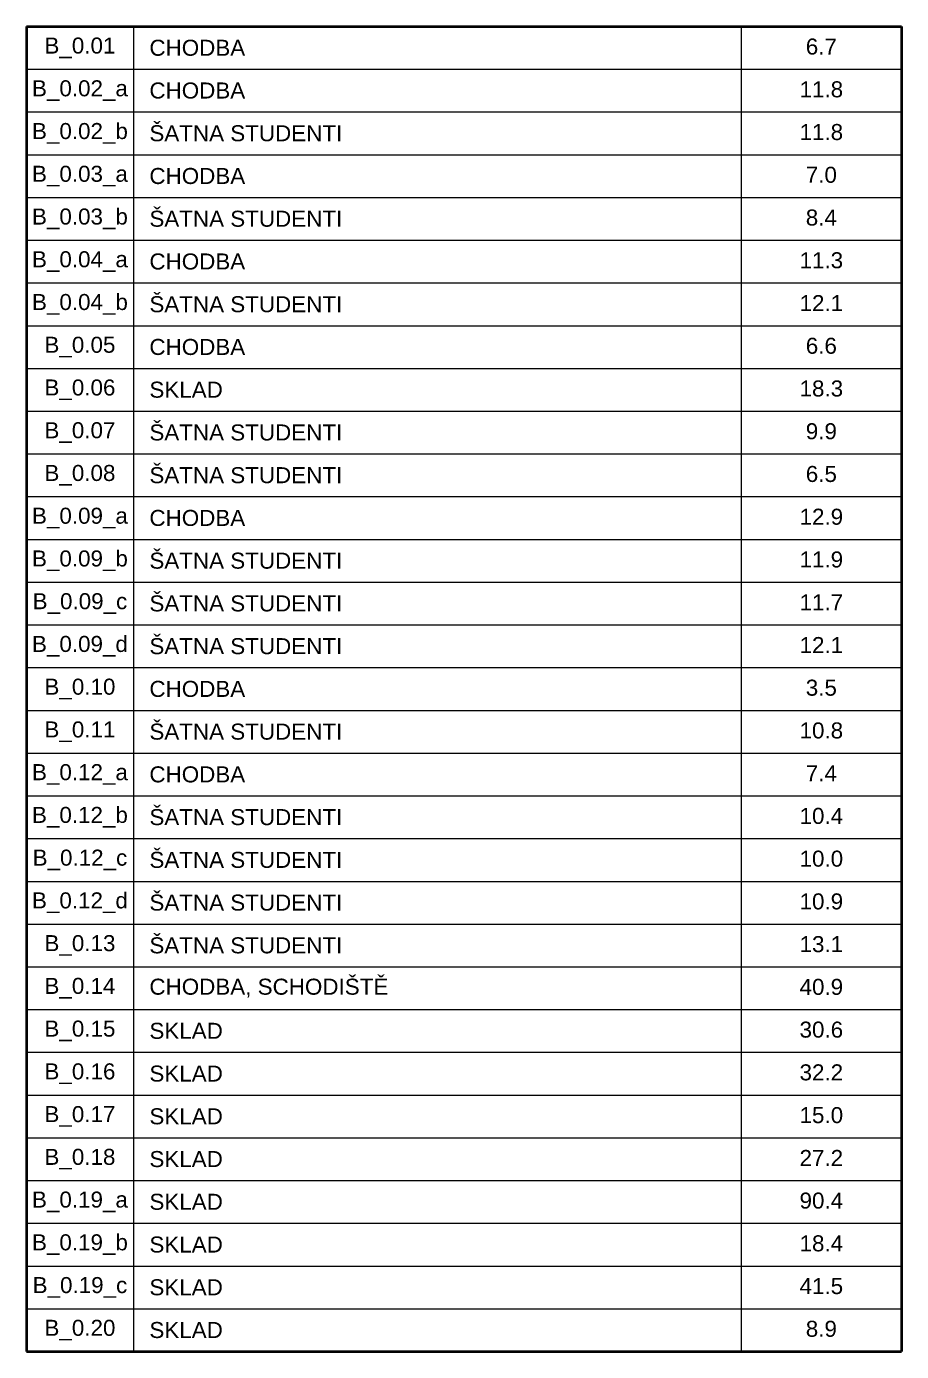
# Model space of a CAD drawing. Header units: millimetres. Extents: x 89194 to 559352, y -753138 to -204019.
# Drawn here: x 364105 to 369562, y -359999 to -351734 of the extents above; entities that cross this region are included whole.
import ezdxf

# ---------------------------------------------------------------- set-up
doc = ezdxf.new("R2010")
doc.units = ezdxf.units.MM
doc.header["$LTSCALE"] = 400
for name, color, linetype, lineweight in [('RG_popisy', 11, 'Continuous', 9), ('RG_tabulky', 7, 'Continuous', 5), ('RG_tabulky tlustá', 7, 'Continuous', 40)]:
    doc.layers.add(name, color=color, linetype=linetype, lineweight=lineweight)
doc.styles.add('Arial 100', font='Arial.ttf', dxfattribs={"height": 100})

msp = doc.modelspace()

# ---------------------------------------------------------------- linework, layer by layer
at = {"layer": 'RG_tabulky'}
for p, q in [((364771.3, -351733.6), (364771.3, -359999.4)), ((368562.4, -351733.6), (368562.4, -359999.4)), ((364104.7, -352000.2), (369562.4, -352000.2)), ((364104.7, -352266.9), (369562.4, -352266.9)), ((364104.7, -352533.5), (369562.4, -352533.5)), ((364104.7, -352800.2), (369562.4, -352800.2)), ((364104.7, -353066.8), (369562.4, -353066.8)), ((364104.7, -353333.4), (369562.4, -353333.4)), ((364104.7, -353600.1), (369562.4, -353600.1)), ((364104.7, -353866.7), (369562.4, -353866.7)), ((364104.7, -354133.4), (369562.4, -354133.4)), ((364104.7, -354400), (369562.4, -354400)), ((364104.7, -354666.6), (369562.4, -354666.6)), ((364104.7, -354933.3), (369562.4, -354933.3)), ((364104.7, -355199.9), (369562.4, -355199.9)), ((364104.7, -355466.6), (369562.4, -355466.6)), ((364104.7, -355733.2), (369562.4, -355733.2)), ((364104.7, -355999.8), (369562.4, -355999.8)), ((364104.7, -356266.5), (369562.4, -356266.5)), ((364104.7, -356533.1), (369562.4, -356533.1)), ((364104.7, -356799.8), (369562.4, -356799.8)), ((364104.7, -357066.4), (369562.4, -357066.4)), ((364104.7, -357333), (369562.4, -357333)), ((364104.7, -357599.7), (369562.4, -357599.7)), ((364104.7, -357866.3), (369562.4, -357866.3)), ((364104.7, -358133), (369562.4, -358133)), ((364104.7, -358399.6), (369562.4, -358399.6)), ((364104.7, -358666.2), (369562.4, -358666.2)), ((364104.7, -358932.9), (369562.4, -358932.9)), ((364104.7, -359199.5), (369562.4, -359199.5)), ((364104.7, -359466.2), (369562.4, -359466.2)), ((364104.7, -359732.8), (369562.4, -359732.8))]:
    msp.add_line(p, q, dxfattribs=at)
at = {"layer": 'RG_tabulky tlustá'}
for p, q in [((364104.7, -351733.6), (364104.7, -359999.4)), ((364104.7, -351733.6), (369562.4, -351733.6)), ((364104.7, -359999.4), (369562.4, -359999.4))]:
    msp.add_line(p, q, dxfattribs=at)
msp.add_lwpolyline([(369562.4, -351733.6), (369562.4, -359999.4)], dxfattribs=at)

# ---------------------------------------------------------------- texts
at = {"layer": 'RG_popisy', "char_height": 99.99, "style": 'Arial 100'}
for s, insert, width, attachment_point in [('B_0.01', (364438, -351866.9), 999.9, 5), ('CHODBA', (364871.3, -351866.9), 2233.11, 4), ('6.7 ', (369062.4, -351859.4), 999.914, 5), ('B_0.02_a', (364438, -352133.6), 999.9, 5), ('CHODBA', (364871.3, -352133.6), 2233.11, 4), ('11.8 ', (369062.4, -352126.1), 999.914, 5), ('B_0.02_b', (364438, -352400.2), 999.9, 5), ('ŠATNA STUDENTI', (364871.3, -352400.2), 2233.11, 4), ('11.8 ', (369062.4, -352392.7), 999.914, 5), ('B_0.03_a', (364438, -352666.8), 999.9, 5), ('CHODBA', (364871.3, -352666.8), 2677.668, 4), ('7.0 ', (369062.4, -352659.3), 999.914, 5), ('B_0.03_b', (364438, -352933.5), 999.9, 5), ('ŠATNA STUDENTI', (364871.3, -352933.5), 2233.11, 4), ('8.4 ', (369062.4, -352926), 999.914, 5), ('B_0.04_a', (364438, -353200.1), 999.9, 5), ('CHODBA', (364871.3, -353200.1), 2233.11, 4), ('11.3 ', (369062.4, -353192.6), 999.914, 5), ('B_0.04_b', (364438, -353466.8), 999.9, 5), ('ŠATNA STUDENTI', (364871.3, -353466.8), 2233.11, 4), ('12.1 ', (369062.4, -353459.3), 999.914, 5), ('B_0.05', (364438, -353733.4), 999.9, 5), ('CHODBA', (364871.3, -353733.4), 2233.11, 4), ('6.6 ', (369062.4, -353725.9), 999.914, 5), ('B_0.06', (364438, -354000), 999.9, 5), ('18.3 ', (369062.4, -353992.5), 999.914, 5), ('SKLAD', (364871.3, -354000), 2677.668, 4), ('ŠATNA STUDENTI', (364871.3, -354266.7), 2233.11, 4), ('B_0.07', (364438, -354266.7), 999.9, 5), ('9.9 ', (369062.4, -354259.2), 999.914, 5), ('B_0.08', (364438, -354533.3), 999.9, 5), ('ŠATNA STUDENTI', (364871.3, -354533.3), 2233.11, 4), ('6.5 ', (369062.4, -354525.8), 999.914, 5), ('B_0.09_a', (364438, -354800), 999.9, 5), ('CHODBA', (364871.3, -354800), 2233.11, 4), ('12.9 ', (369062.4, -354792.5), 999.914, 5), ('B_0.09_b', (364438, -355066.6), 999.9, 5), ('ŠATNA STUDENTI', (364871.3, -355066.6), 2233.11, 4), ('11.9 ', (369062.4, -355059.1), 999.914, 5), ('ŠATNA STUDENTI', (364871.3, -355333.2), 2677.668, 4), ('B_0.09_c', (364438, -355333.2), 999.9, 5), ('11.7 ', (369062.4, -355325.7), 999.914, 5), ('B_0.09_d', (364438, -355599.9), 999.9, 5), ('ŠATNA STUDENTI', (364871.3, -355599.9), 2233.11, 4), ('12.1 ', (369062.4, -355592.4), 999.914, 5), ('B_0.10', (364438, -355866.5), 999.9, 5), ('CHODBA', (364871.3, -355866.5), 2233.11, 4), ('3.5 ', (369062.4, -355859), 999.914, 5), ('B_0.11', (364438, -356133.2), 999.9, 5), ('ŠATNA STUDENTI', (364871.3, -356133.2), 2233.11, 4), ('10.8 ', (369062.4, -356125.7), 999.914, 5), ('B_0.12_a', (364438, -356399.8), 999.9, 5), ('CHODBA', (364871.3, -356399.8), 2233.11, 4), ('7.4 ', (369062.4, -356392.3), 999.914, 5), ('B_0.12_b', (364438, -356666.4), 999.9, 5), ('ŠATNA STUDENTI', (364871.3, -356666.4), 2233.11, 4), ('10.4 ', (369062.4, -356658.9), 999.914, 5), ('B_0.12_c', (364438, -356933.1), 999.9, 5), ('ŠATNA STUDENTI', (364871.3, -356933.1), 2677.668, 4), ('10.0 ', (369062.4, -356925.6), 999.914, 5), ('B_0.12_d', (364438, -357199.7), 999.9, 5), ('ŠATNA STUDENTI', (364871.3, -357199.7), 2233.11, 4), ('10.9 ', (369062.4, -357192.2), 999.914, 5), ('B_0.13', (364438, -357466.4), 999.9, 5), ('ŠATNA STUDENTI', (364871.3, -357466.4), 2233.11, 4), ('13.1 ', (369062.4, -357458.9), 999.914, 5), ('CHODBA, SCHODIŠTĚ', (364871.3, -357733), 2233.11, 4), ('B_0.14', (364438, -357733), 999.9, 5), ('40.9 ', (369062.4, -357725.5), 999.914, 5), ('B_0.15', (364438, -357999.6), 999.9, 5), ('SKLAD', (364871.3, -357999.6), 2677.668, 4), ('30.6 ', (369062.4, -357992.1), 999.914, 5), ('B_0.16', (364438, -358266.3), 999.9, 5), ('SKLAD', (364871.3, -358266.3), 2233.11, 4), ('32.2 ', (369062.4, -358258.8), 999.914, 5), ('B_0.17', (364438, -358532.9), 999.9, 5), ('SKLAD', (364871.3, -358532.9), 2233.11, 4), ('15.0 ', (369062.4, -358525.4), 999.914, 5), ('B_0.18', (364438, -358799.6), 999.9, 5), ('SKLAD', (364871.3, -358799.6), 2233.11, 4), ('27.2 ', (369062.4, -358792.1), 999.914, 5), ('B_0.19_a', (364438, -359066.2), 999.9, 5), ('SKLAD', (364871.3, -359066.2), 2233.11, 4), ('90.4 ', (369062.4, -359058.7), 999.914, 5), ('B_0.19_b', (364438, -359332.8), 999.9, 5), ('SKLAD', (364871.3, -359332.8), 2677.668, 4), ('18.4 ', (369062.4, -359325.3), 999.914, 5), ('B_0.19_c', (364438, -359599.5), 999.9, 5), ('SKLAD', (364871.3, -359599.5), 2233.11, 4), ('41.5 ', (369062.4, -359592), 999.914, 5), ('B_0.20', (364438, -359866.1), 999.9, 5), ('8.9 ', (369062.4, -359858.6), 999.914, 5), ('SKLAD', (364871.3, -359866.1), 2233.11, 4)]:
    msp.add_mtext(s, dxfattribs=dict(at, insert=insert, width=width, attachment_point=attachment_point))

doc.saveas('drawing.dxf')
